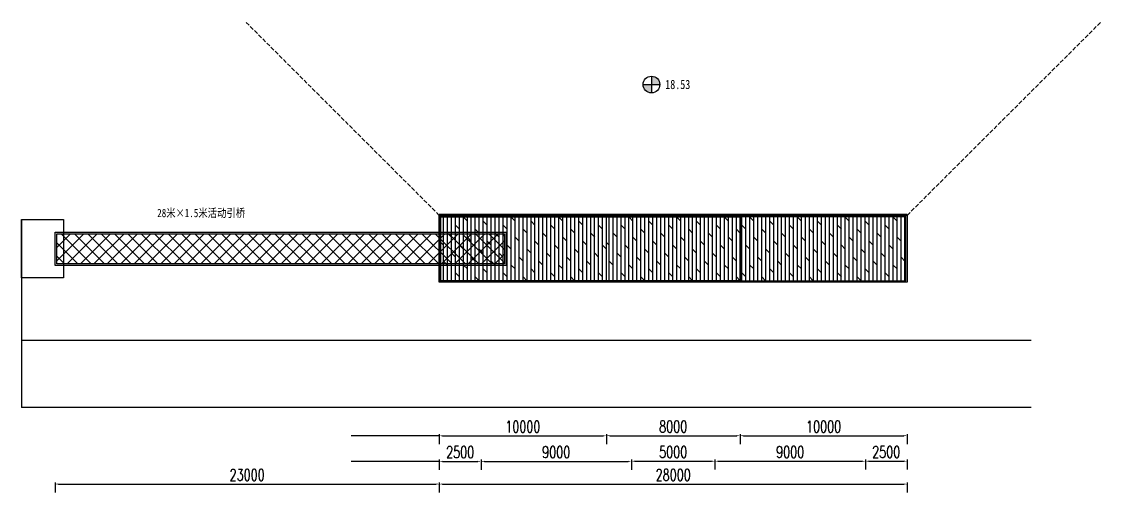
# Model space of a CAD drawing. Header units: millimetres. Extents: x -1612139 to -1300424, y 1145038 to 1536160.
# Drawn here: x -1501848 to -1437220, y 1253192 to 1281394 of the extents above; entities that cross this region are included whole.
import ezdxf

# ---------------------------------------------------------------- set-up
doc = ezdxf.new("R2010")
doc.units = ezdxf.units.MM
doc.header["$LTSCALE"] = 1000
doc.linetypes.add('ACAD_ISO12W100', pattern=[22, 12, -3, 0.5, -3, 0.5, -3])
doc.linetypes.add('DASH', pattern=[0.35, 0.25, -0.1])
doc.layers.get('0').update_dxf_attribs({"linetype": 'CONTINUOUS'})
doc.layers.get('DEFPOINTS').update_dxf_attribs({"linetype": 'CONTINUOUS'})
for name, color, linetype in [('L-RED_LINE红线', 1, 'ACAD_ISO12W100'), ('PUB_DIM', 3, 'CONTINUOUS'), ('PUB_TEXT', 7, 'CONTINUOUS'), ('S_SURFACE', 6, 'CONTINUOUS'), ('W-_ANTICOLLISION防撞措施', 6, 'CONTINUOUS'), ('W-_BOLLARD系船栓', 4, 'CONTINUOUS'), ('W-bridge approach引桥', 4, 'CONTINUOUS'), ('W-REVETMENT驳岸', 251, 'CONTINUOUS'), ('W-WOOD_FLOOR木地板', 30, 'CONTINUOUS')]:
    doc.layers.add(name, color=color, linetype=linetype)
doc.styles.add('-宋体', font='', dxfattribs={"width": 0.8})
doc.styles.add('STANDARD_T3', font='simplex.shx', dxfattribs={"width": 0.7, "bigfont": 'gbcbig.shx'})
doc.styles.get('-宋体').set_extended_font_data('SimSun')
doc.dimstyles.new('W&&200', dxfattribs={"dimtxt": 700, "dimasz": 200, "dimexe": 500, "dimexo": 600, "dimgap": 200, "dimtad": 1, "dimdec": 0, "dimzin": 0, "dimdsep": 46, "dimtxsty": 'STANDARD_T3', "dimcen": 0.09, "dimclrd": 1, "dimclre": 1, "dimclrt": 7, "dimazin": 2, "dimtfac": 1, "dimtdec": 0, "dimtix": 1, "dimtmove": 2, "dimatfit": 3, "dimfxl": 100, "dimtolj": 1, "dimtzin": 0, "dimarcsym": 0})
pattern_1 = [(90, (0, 0), (-238.122618, 1e-14), []), (135, (0, 0), (-476.2449, -476.2449), [336.75638, -673.512])]

# ---------------------------------------------------------------- blocks, each defined once
blk = doc.blocks.new('*D45')
at = {"color": 1, "lineweight": -2, "transparency": 16777216}
for p, q in [((-1476848, 1255154), (-1476848, 1254554)), ((-1474348, 1255154), (-1474348, 1254554)), ((-1476648, 1255054), (-1474548, 1255054))]:
    blk.add_line(p, q, dxfattribs=at)
at = {"color": 1, "transparency": 16777216}
for points in [[(-1476648, 1255087), (-1476648, 1255020), (-1476848, 1255054)], [(-1474548, 1255087), (-1474548, 1255020), (-1474348, 1255054)]]:
    blk.add_solid(points, dxfattribs=at)
at = {"layer": 'DEFPOINTS', "color": 0, "transparency": 16777216}
for p in [(-1476848, 1258915), (-1474348, 1258286), (-1474348, 1255054)]:
    blk.add_point(p, dxfattribs=at)
at = {"color": 7, "transparency": 16777216, "insert": (-1475598, 1255604), "char_height": 700, "attachment_point": 5, "style": 'STANDARD_T3'}
blk.add_mtext('\\A1;2500', dxfattribs=at)
blk = doc.blocks.new('*D46')
at = {"color": 1, "lineweight": -2, "transparency": 16777216}
for p, q in [((-1465348, 1255162), (-1465348, 1254562)), ((-1460348, 1255162), (-1460348, 1254562)), ((-1465148, 1255062), (-1460548, 1255062))]:
    blk.add_line(p, q, dxfattribs=at)
at = {"color": 1, "transparency": 16777216}
for points in [[(-1465148, 1255095), (-1465148, 1255029), (-1465348, 1255062)], [(-1460548, 1255095), (-1460548, 1255029), (-1460348, 1255062)]]:
    blk.add_solid(points, dxfattribs=at)
at = {"layer": 'DEFPOINTS', "color": 0, "transparency": 16777216}
for p in [(-1460348, 1258328), (-1465348, 1258286), (-1460348, 1255062)]:
    blk.add_point(p, dxfattribs=at)
at = {"color": 7, "transparency": 16777216, "insert": (-1462848, 1255612), "char_height": 700, "attachment_point": 5, "style": 'STANDARD_T3'}
blk.add_mtext('\\A1;5000', dxfattribs=at)
blk = doc.blocks.new('*D47')
at = {"color": 1, "lineweight": -2, "transparency": 16777216}
for p, q in [((-1460348, 1255162), (-1460348, 1254562)), ((-1451348, 1255162), (-1451348, 1254562)), ((-1460148, 1255062), (-1451548, 1255062))]:
    blk.add_line(p, q, dxfattribs=at)
at = {"color": 1, "transparency": 16777216}
for points in [[(-1460148, 1255095), (-1460148, 1255029), (-1460348, 1255062)], [(-1451548, 1255095), (-1451548, 1255029), (-1451348, 1255062)]]:
    blk.add_solid(points, dxfattribs=at)
at = {"layer": 'DEFPOINTS', "color": 0, "transparency": 16777216}
for p in [(-1460348, 1258332), (-1451348, 1258332), (-1451348, 1255062)]:
    blk.add_point(p, dxfattribs=at)
at = {"color": 7, "transparency": 16777216, "insert": (-1455848, 1255612), "char_height": 700, "attachment_point": 5, "style": 'STANDARD_T3'}
blk.add_mtext('\\A1;9000', dxfattribs=at)
blk = doc.blocks.new('*D48')
at = {"color": 1, "lineweight": -2, "transparency": 16777216}
for p, q in [((-1499848, 1253792), (-1499848, 1253192)), ((-1476848, 1253792), (-1476848, 1253192)), ((-1499648, 1253692), (-1477048, 1253692))]:
    blk.add_line(p, q, dxfattribs=at)
at = {"color": 1, "transparency": 16777216}
for points in [[(-1499648, 1253725), (-1499648, 1253659), (-1499848, 1253692)], [(-1477048, 1253725), (-1477048, 1253659), (-1476848, 1253692)]]:
    blk.add_solid(points, dxfattribs=at)
at = {"layer": 'DEFPOINTS', "color": 0, "transparency": 16777216}
for p in [(-1499848, 1269982), (-1476848, 1265786), (-1476848, 1253692)]:
    blk.add_point(p, dxfattribs=at)
at = {"color": 7, "transparency": 16777216, "insert": (-1488348, 1254242), "char_height": 700, "attachment_point": 5, "style": 'STANDARD_T3'}
blk.add_mtext('\\A1;23000', dxfattribs=at)
blk = doc.blocks.new('港池底标高')
h = blk.add_hatch(color=256)
h.dxf.hatch_style = 1
h.paths.add_polyline_path([(0, 500), (0, 0), (500, 0, 0.414214)])
h.paths.add_polyline_path([(0, -500), (0, 0), (-500, 0, 0.414214)])
for p, q in [((-500, 0), (500, 0)), ((0, 500), (0, -500))]:
    blk.add_line(p, q)
blk.add_circle((0, 0), 500)
at = {"layer": 'PUB_TEXT', "style": '-宋体', "width": 0.8}
blk.add_attdef('标高', (829, -268), '', height=550, dxfattribs=at)
blk = doc.blocks.new('*D50')
at = {"color": 1, "lineweight": -2, "transparency": 16777216}
for p, q in [((-1476848, 1253792), (-1476848, 1253192)), ((-1448848, 1253792), (-1448848, 1253192)), ((-1476648, 1253692), (-1449048, 1253692))]:
    blk.add_line(p, q, dxfattribs=at)
at = {"color": 1, "transparency": 16777216}
for points in [[(-1476648, 1253725), (-1476648, 1253659), (-1476848, 1253692)], [(-1449048, 1253725), (-1449048, 1253659), (-1448848, 1253692)]]:
    blk.add_solid(points, dxfattribs=at)
at = {"layer": 'DEFPOINTS', "color": 0, "transparency": 16777216}
for p in [(-1476848, 1265786), (-1448848, 1265786), (-1448848, 1253692)]:
    blk.add_point(p, dxfattribs=at)
at = {"color": 7, "transparency": 16777216, "insert": (-1462848, 1254242), "char_height": 700, "attachment_point": 5, "style": 'STANDARD_T3'}
blk.add_mtext('\\A1;28000', dxfattribs=at)
blk = doc.blocks.new('*D51')
at = {"color": 1, "lineweight": -2, "transparency": 16777216}
for p, q in [((-1474348, 1255154), (-1474348, 1254554)), ((-1465348, 1255154), (-1465348, 1254554)), ((-1474148, 1255054), (-1465548, 1255054))]:
    blk.add_line(p, q, dxfattribs=at)
at = {"color": 1, "transparency": 16777216}
for points in [[(-1474148, 1255087), (-1474148, 1255020), (-1474348, 1255054)], [(-1465548, 1255087), (-1465548, 1255020), (-1465348, 1255054)]]:
    blk.add_solid(points, dxfattribs=at)
at = {"layer": 'DEFPOINTS', "color": 0, "transparency": 16777216}
for p in [(-1465348, 1258286), (-1474348, 1256581), (-1465348, 1255054)]:
    blk.add_point(p, dxfattribs=at)
at = {"color": 7, "transparency": 16777216, "insert": (-1469848, 1255604), "char_height": 700, "attachment_point": 5, "style": 'STANDARD_T3'}
blk.add_mtext('\\A1;9000', dxfattribs=at)
blk = doc.blocks.new('*D52')
at = {"color": 1, "lineweight": -2, "transparency": 16777216}
for p, q in [((-1451348, 1255162), (-1451348, 1254562)), ((-1448848, 1255162), (-1448848, 1254562)), ((-1451148, 1255062), (-1449048, 1255062))]:
    blk.add_line(p, q, dxfattribs=at)
at = {"color": 1, "transparency": 16777216}
for points in [[(-1451148, 1255095), (-1451148, 1255029), (-1451348, 1255062)], [(-1449048, 1255095), (-1449048, 1255029), (-1448848, 1255062)]]:
    blk.add_solid(points, dxfattribs=at)
at = {"layer": 'DEFPOINTS', "color": 0, "transparency": 16777216}
for p in [(-1451348, 1258332), (-1448848, 1258915), (-1448848, 1255062)]:
    blk.add_point(p, dxfattribs=at)
at = {"color": 7, "transparency": 16777216, "insert": (-1450098, 1255612), "char_height": 700, "attachment_point": 5, "style": 'STANDARD_T3'}
blk.add_mtext('\\A1;2500', dxfattribs=at)
blk = doc.blocks.new('*D53')
at = {"color": 1, "lineweight": -2, "transparency": 16777216}
for p, q in [((-1476848, 1256681), (-1476848, 1256081)), ((-1476648, 1256581), (-1467048, 1256581)), ((-1466848, 1256681), (-1466848, 1256081))]:
    blk.add_line(p, q, dxfattribs=at)
at = {"color": 1, "transparency": 16777216}
for points in [[(-1476648, 1256614), (-1476648, 1256548), (-1476848, 1256581)], [(-1467048, 1256614), (-1467048, 1256548), (-1466848, 1256581)]]:
    blk.add_solid(points, dxfattribs=at)
at = {"layer": 'DEFPOINTS', "color": 0, "transparency": 16777216}
for p in [(-1476848, 1265786), (-1466848, 1265786), (-1466848, 1256581)]:
    blk.add_point(p, dxfattribs=at)
at = {"color": 7, "transparency": 16777216, "insert": (-1471848, 1257131), "char_height": 700, "attachment_point": 5, "style": 'STANDARD_T3'}
blk.add_mtext('\\A1;10000', dxfattribs=at)
blk = doc.blocks.new('*D54')
at = {"color": 1, "lineweight": -2, "transparency": 16777216}
for p, q in [((-1466848, 1256689), (-1466848, 1256089)), ((-1466648, 1256589), (-1459048, 1256589)), ((-1458848, 1256689), (-1458848, 1256089))]:
    blk.add_line(p, q, dxfattribs=at)
at = {"color": 1, "transparency": 16777216}
for points in [[(-1466648, 1256623), (-1466648, 1256556), (-1466848, 1256589)], [(-1459048, 1256623), (-1459048, 1256556), (-1458848, 1256589)]]:
    blk.add_solid(points, dxfattribs=at)
at = {"layer": 'DEFPOINTS', "color": 0, "transparency": 16777216}
for p in [(-1466848, 1265786), (-1458848, 1265786), (-1458848, 1256589)]:
    blk.add_point(p, dxfattribs=at)
at = {"color": 7, "transparency": 16777216, "insert": (-1462848, 1257139), "char_height": 700, "attachment_point": 5, "style": 'STANDARD_T3'}
blk.add_mtext('\\A1;8000', dxfattribs=at)
blk = doc.blocks.new('*D55')
at = {"color": 1, "lineweight": -2, "transparency": 16777216}
for p, q in [((-1458848, 1256689), (-1458848, 1256089)), ((-1458648, 1256589), (-1449048, 1256589)), ((-1448848, 1256689), (-1448848, 1256089))]:
    blk.add_line(p, q, dxfattribs=at)
at = {"color": 1, "transparency": 16777216}
for points in [[(-1458648, 1256623), (-1458648, 1256556), (-1458848, 1256589)], [(-1449048, 1256623), (-1449048, 1256556), (-1448848, 1256589)]]:
    blk.add_solid(points, dxfattribs=at)
at = {"layer": 'DEFPOINTS', "color": 0, "transparency": 16777216}
for p in [(-1458848, 1265786), (-1448848, 1265786), (-1448848, 1256589)]:
    blk.add_point(p, dxfattribs=at)
at = {"color": 7, "transparency": 16777216, "insert": (-1453848, 1257139), "char_height": 700, "attachment_point": 5, "style": 'STANDARD_T3'}
blk.add_mtext('\\A1;10000', dxfattribs=at)

msp = doc.modelspace()

# ---------------------------------------------------------------- hatches: boundary and pattern name
at = {"layer": 'W-bridge approach引桥'}
h = msp.add_hatch(dxfattribs=at)
h.set_pattern_fill('多孔材料', color=30, scale=200, angle=90)
h.set_pattern_definition([(135, (2e-14, 400), (-400.0004, -400.0004), []), (225, (2e-14, 400), (400.0004, -400.0004), [])])
h.paths.add_polyline_path([(-1499747.9, 1268685.8), (-1472947.9, 1268685.8), (-1472947.9, 1266885.8), (-1499747.9, 1266885.8)])
at = {"layer": 'W-WOOD_FLOOR木地板'}
h = msp.add_hatch(dxfattribs=at)
h.set_pattern_fill('DOLMIT', color=256, scale=300, angle=90)
h.set_pattern_definition(pattern_1)
h.paths.add_polyline_path([(-1476760.9, 1269698.8), (-1466857.9, 1269698.8), (-1466857.9, 1265872.8), (-1476760.9, 1265872.8)])
h = msp.add_hatch(dxfattribs=at)
h.set_pattern_fill('DOLMIT', color=256, scale=300, angle=90)
h.set_pattern_definition([(90, (9913, 5e-10), (-238.122618, 1e-14), []), (135, (9913, 5e-10), (-476.2449, -476.2449), [336.75638, -673.512])])
h.paths.add_polyline_path([(-1466847.9, 1269698.8), (-1458857.9, 1269698.8), (-1458857.9, 1265872.8), (-1466847.9, 1265872.8)])
h = msp.add_hatch(dxfattribs=at)
h.set_pattern_fill('DOLMIT', color=256, scale=300, angle=90)
h.set_pattern_definition(pattern_1)
h.paths.add_polyline_path([(-1448934.9, 1269698.8), (-1458837.9, 1269698.8), (-1458837.9, 1265872.8), (-1448934.9, 1265872.8)])

# ---------------------------------------------------------------- linework, layer by layer
at = {"layer": 'L-RED_LINE红线'}
for p, q in [((-1476847.9, 1256580.9), (-1482119.4, 1256580.9)), ((-1476847.9, 1255053.8), (-1482119.4, 1255053.8))]:
    msp.add_line(p, q, dxfattribs=at)
at = {"layer": 'S_SURFACE', "linetype": 'DASH'}
for p, q in [((-1476847.9, 1269785.8), (-1488455.6, 1281393.5)), ((-1448847.9, 1269785.8), (-1437220.2, 1281393.5))]:
    msp.add_line(p, q, dxfattribs=at)
at = {"layer": 'W-_ANTICOLLISION防撞措施'}
msp.add_lwpolyline([(-1476847.9, 1269785.8), (-1448845.6, 1269785.8), (-1448845.6, 1269835.8), (-1476847.9, 1269835.8)], close=True, dxfattribs=at)
at = {"layer": 'W-_BOLLARD系船栓'}
msp.add_lwpolyline([(-1476847.9, 1269785.8), (-1448847.9, 1269785.8), (-1448847.9, 1265785.8), (-1476847.9, 1265785.8)], close=True, dxfattribs=at)
at = {"layer": 'W-bridge approach引桥'}
for points in [[(-1499847.9, 1268785.8), (-1472847.9, 1268785.8), (-1472847.9, 1266785.8), (-1499847.9, 1266785.8)], [(-1499747.9, 1268685.8), (-1472947.9, 1268685.8), (-1472947.9, 1266885.8), (-1499747.9, 1266885.8)]]:
    msp.add_lwpolyline(points, close=True, dxfattribs=at)
at = {"layer": 'W-REVETMENT驳岸'}
for p, q in [((-1501847.9, 1269535.8), (-1501847.9, 1258285.8)), ((-1441431.8, 1262285.8), (-1501847.9, 1262285.8)), ((-1441431.8, 1258285.8), (-1501847.9, 1258285.8))]:
    msp.add_line(p, q, dxfattribs=at)
msp.add_lwpolyline([(-1499347.9, 1269535.8), (-1499347.9, 1266035.8), (-1501847.9, 1266035.8), (-1501847.9, 1269535.8)], close=True, dxfattribs=at)
at = {"layer": 'W-WOOD_FLOOR木地板'}
for points in [[(-1466847.9, 1269698.8), (-1476847.9, 1269698.8), (-1476847.9, 1265872.8), (-1466847.9, 1265872.8)], [(-1476760.9, 1269698.8), (-1466857.9, 1269698.8), (-1466857.9, 1265872.8), (-1476760.9, 1265872.8)], [(-1466847.9, 1269698.8), (-1458857.9, 1269698.8), (-1458857.9, 1265872.8), (-1466847.9, 1265872.8)], [(-1466847.9, 1269698.8), (-1458857.9, 1269698.8), (-1458857.9, 1265872.8), (-1466847.9, 1265872.8)], [(-1448934.9, 1269698.8), (-1458837.9, 1269698.8), (-1458837.9, 1265872.8), (-1448934.9, 1265872.8)]]:
    msp.add_lwpolyline(points, close=True, dxfattribs=at)

# ---------------------------------------------------------------- block references
at = {"layer": 'PUB_DIM'}
msp.add_blockref('港池底标高', (-1464151.5, 1277620.8, 0), dxfattribs=at).add_auto_attribs({'标高': '18.53'})

# ---------------------------------------------------------------- texts
at = {"layer": 'W-bridge approach引桥', "color": 0, "insert": (-1493733.7, 1270178.9), "char_height": 500, "attachment_point": 1, "style": '-宋体'}
msp.add_mtext('28米×1.5米活动引桥', dxfattribs=at)

# ---------------------------------------------------------------- dimensions: what is measured, and where the dimension line sits
for base, p1, p2, picture, middle in [((-1476847.9, 1253692.1), (-1499847.9, 1269982.1), (-1476847.9, 1265785.8), '*D48', (-1488347.9, 1254242.1)), ((-1448847.9, 1253692.1), (-1476847.9, 1265785.8), (-1448847.9, 1265785.8), '*D50', (-1462847.9, 1254242.1)), ((-1466847.9, 1256580.9), (-1476847.9, 1265785.8), (-1466847.9, 1265785.8), '*D53', (-1471847.9, 1257130.9)), ((-1458847.9, 1256589.3), (-1466847.9, 1265785.8), (-1458847.9, 1265785.8), '*D54', (-1462847.9, 1257139.3)), ((-1448847.9, 1256589.3), (-1458847.9, 1265785.8), (-1448847.9, 1265785.8), '*D55', (-1453847.9, 1257139.3)), ((-1474347.9, 1255053.8), (-1476847.9, 1258915), (-1474347.9, 1258285.8), '*D45', (-1475597.9, 1255603.8)), ((-1460348, 1255062.1), (-1465347.9, 1258285.8), (-1460348, 1258328.1), '*D46', (-1462848, 1255612.1)), ((-1451348, 1255062.1), (-1460348, 1258332.3), (-1451348, 1258332.3), '*D47', (-1455848, 1255612.1)), ((-1448847.9, 1255062.1), (-1451348, 1258332.3), (-1448847.9, 1258915), '*D52', (-1450098, 1255612.1)), ((-1465347.9, 1255053.8), (-1474347.9, 1256580.9), (-1465347.9, 1258285.8), '*D51', (-1469847.9, 1255603.8))]:
    dim = msp.add_linear_dim(base=base, p1=p1, p2=p2, dimstyle='W&&200', override={"dimfxlon": 1})
    dim.commit()
    dim.dimension.update_dxf_attribs({"geometry": picture, "text_midpoint": middle})

doc.saveas('drawing.dxf')
